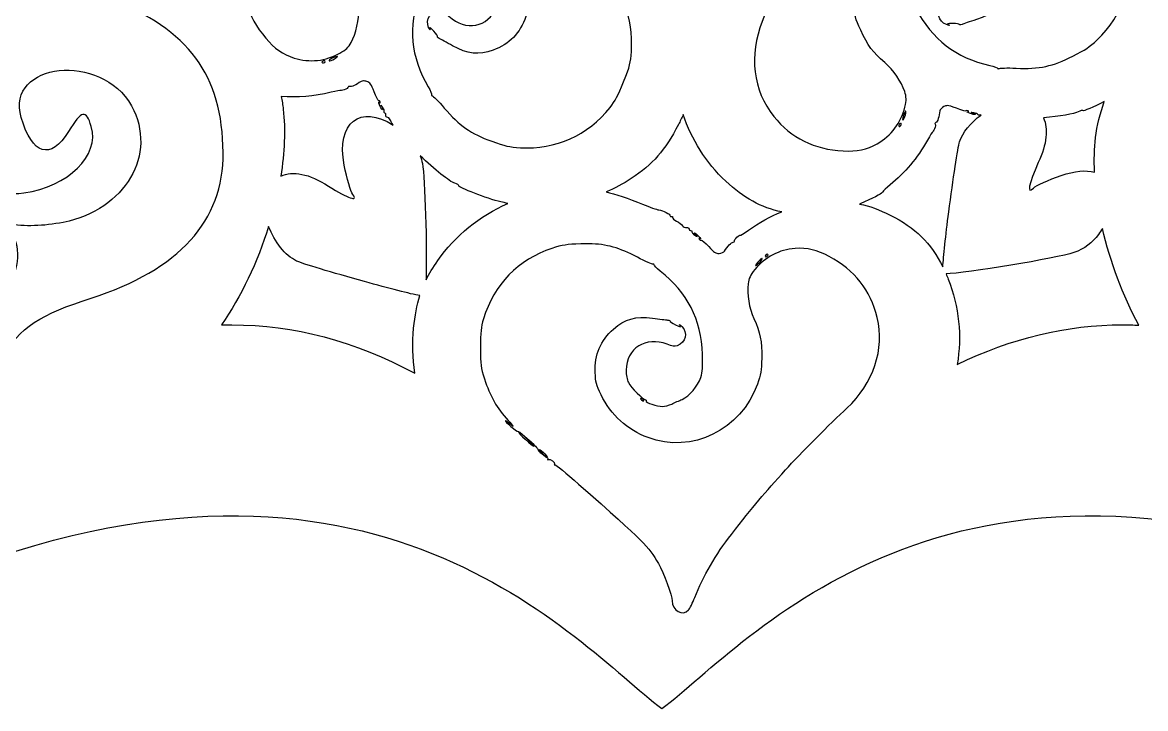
# Model space of a CAD drawing. Header units: centimetres. Extents: x -11.6 to 11.1, y -10.7 to 10.7.
# Drawn here: x -4.19 to 2.74, y -10.73 to -6.49 of the extents above; entities that cross this region are included whole.
import ezdxf

# ---------------------------------------------------------------- set-up
doc = ezdxf.new("R2010")
doc.units = ezdxf.units.CM
doc.header["$MEASUREMENT"] = 0
doc.layers.add('Camada 1', color=7, linetype='Continuous')

msp = doc.modelspace()

# ---------------------------------------------------------------- linework, layer by layer
at = {"layer": 'Camada 1'}
msp.add_open_spline([(-0.24384, -10.72716), (-0.7752, -10.32862), (-2.00401, -8.83415), (-4.72734, -9.9301), (-4.72734, -9.9301), (-6.45515, -10.62545), (-9.1906, -10.5833), (-10.04107, -9.39876), (-10.04107, -9.39876), (-10.97097, -8.10355), (-11.09231, -6.83968), (-10.87133, -5.84517), (-10.87133, -5.84517), (-10.60564, -4.64954), (-9.24401, -1.6938), (-11.60198, 0.00001), (-11.60198, 0.00001), (-9.24401, 1.69377), (-10.60566, 4.64951), (-10.87136, 5.84511), (-10.87136, 5.84511), (-11.09234, 6.83965), (-10.971, 8.10346), (-10.0411, 9.3987), (-10.0411, 9.3987), (-9.19059, 10.58331), (-6.45515, 10.62546), (-4.72734, 9.9301), (-4.72734, 9.9301), (-2.00403, 8.83415), (-0.7752, 10.32862), (-0.24384, 10.72716), (-0.24384, 10.72716), (0.28758, 10.32862), (1.51633, 8.83415), (4.23968, 9.9301), (4.23968, 9.9301), (5.96749, 10.62546), (8.70291, 10.58331), (9.55342, 9.39874), (9.55342, 9.39874), (10.48332, 8.1035), (10.60466, 6.83969), (10.38371, 5.84515), (10.38371, 5.84515), (10.11804, 4.64955), (8.75636, 1.69378), (11.11436, 0.00005), (11.11436, 0.00005), (8.75637, -1.69373), (10.11804, -4.64947), (10.38371, -5.8451), (10.38371, -5.8451), (10.60474, -6.83967), (10.48335, -8.10345), (9.55342, -9.39869), (9.55342, -9.39869), (8.70292, -10.58326), (5.9675, -10.62538), (4.23969, -9.93008), (4.23969, -9.93008), (1.51633, -8.83415), (0.28758, -10.32862), (-0.24384, -10.72716)], degree=3, knots=[0, 0, 0, 0, 0.0588235, 0.0588235, 0.0588235, 0.0588235, 0.1176471, 0.1176471, 0.1176471, 0.1176471, 0.1764706, 0.1764706, 0.1764706, 0.1764706, 0.2352941, 0.2352941, 0.2352941, 0.2352941, 0.2941176, 0.2941176, 0.2941176, 0.2941176, 0.3529412, 0.3529412, 0.3529412, 0.3529412, 0.4117647, 0.4117647, 0.4117647, 0.4117647, 0.4705882, 0.4705882, 0.4705882, 0.4705882, 0.5294118, 0.5294118, 0.5294118, 0.5294118, 0.5882353, 0.5882353, 0.5882353, 0.5882353, 0.6470588, 0.6470588, 0.6470588, 0.6470588, 0.7058824, 0.7058824, 0.7058824, 0.7058824, 0.7647059, 0.7647059, 0.7647059, 0.7647059, 0.8235294, 0.8235294, 0.8235294, 0.8235294, 0.8823529, 0.8823529, 0.8823529, 0.8823529, 1, 1, 1, 1], dxfattribs=at)
at = {"layer": 'Camada 1', "color": 7}
for points, knots in [([(-1.05093, -4.86865), (-1.03101, -4.87026), (-1.01339, -4.88513), (-1.00463, -4.90503), (-1.00463, -4.90503), (-1.00238, -4.9195), (-1.00056, -4.92905), (-0.99802, -4.93316), (-0.99802, -4.93316), (-0.99781, -4.94324), (-0.99958, -4.95409), (-1.00381, -4.96459), (-1.00381, -4.96459), (-1.01617, -4.99523), (-1.02029, -5.14374), (-1.01042, -5.20933), (-1.01042, -5.20933), (-0.99111, -5.33771), (-0.98589, -5.35014), (-0.73343, -5.84764), (-0.73343, -5.84764), (-0.68776, -5.9376), (-0.6462, -6.01166), (-0.64165, -6.01218), (-0.64165, -6.01218), (-0.63713, -6.01274), (-0.63681, -6.01506), (-0.64083, -6.01797), (-0.64083, -6.01797), (-0.65033, -6.02496), (-0.6281, -6.05935), (-0.61519, -6.05766), (-0.61519, -6.05766), (-0.60971, -6.05695), (-0.609, -6.0588), (-0.61352, -6.06097), (-0.61352, -6.06097), (-0.62249, -6.06526), (-0.59852, -6.13119), (-0.58624, -6.13622), (-0.58624, -6.13622), (-0.58209, -6.13791), (-0.58632, -6.12474), (-0.59534, -6.10645), (-0.59534, -6.10645), (-0.59534, -6.10645), (-0.61188, -6.07256), (-0.61188, -6.07256), (-0.61188, -6.07256), (-0.61188, -6.07256), (-0.59204, -6.10399), (-0.59204, -6.10399), (-0.59204, -6.10399), (-0.58124, -6.12119), (-0.5755, -6.13717), (-0.57881, -6.13955), (-0.57881, -6.13955), (-0.58212, -6.14198), (-0.56833, -6.175), (-0.54904, -6.21231), (-0.54904, -6.21231), (-0.54904, -6.21231), (-0.5143, -6.28012), (-0.5143, -6.28012), (-0.5143, -6.28012), (-0.5143, -6.28012), (-0.54325, -6.21397), (-0.54325, -6.21397), (-0.54325, -6.21397), (-0.57468, -6.14285), (-0.56714, -6.14999), (-0.52835, -6.22802), (-0.52835, -6.22802), (-0.51528, -6.25437), (-0.50668, -6.2793), (-0.50933, -6.2826), (-0.50933, -6.2826), (-0.512, -6.28596), (-0.51081, -6.28824), (-0.50684, -6.28757), (-0.50684, -6.28757), (-0.5029, -6.28696), (-0.48856, -6.30768), (-0.47541, -6.33387), (-0.47541, -6.33387), (-0.46226, -6.36006), (-0.45414, -6.38054), (-0.45721, -6.37935), (-0.45721, -6.37935), (-0.46031, -6.37821), (-0.47171, -6.35874), (-0.48285, -6.33636), (-0.48285, -6.33636), (-0.49399, -6.31403), (-0.49028, -6.3312), (-0.47375, -6.37441), (-0.47375, -6.37441), (-0.43808, -6.46757), (-0.42533, -6.55679), (-0.4324, -6.66627), (-0.4324, -6.66627), (-0.43722, -6.74094), (-0.44005, -6.75345), (-0.48037, -6.85397), (-0.48037, -6.85397), (-0.51688, -6.94496), (-0.52987, -6.97049), (-0.56387, -7.01354), (-0.56387, -7.01354), (-0.70013, -7.186), (-0.90031, -7.27492), (-1.11785, -7.26159), (-1.11785, -7.26159), (-1.18646, -7.25741), (-1.21196, -7.25172), (-1.29396, -7.2219), (-1.29396, -7.2219), (-1.4248, -7.17435), (-1.49512, -7.12538), (-1.58749, -7.01685), (-1.58749, -7.01685), (-1.62395, -6.97401), (-1.65792, -6.94001), (-1.66274, -6.94078), (-1.66274, -6.94078), (-1.66756, -6.9416), (-1.6688, -6.93932), (-1.66605, -6.93581), (-1.66605, -6.93581), (-1.6633, -6.9323), (-1.67266, -6.9093), (-1.68671, -6.88538), (-1.68671, -6.88538), (-1.79604, -6.69925), (-1.8127, -6.51785), (-1.73963, -6.31073), (-1.73963, -6.31073), (-1.71293, -6.23509), (-1.70209, -6.21233), (-1.67679, -6.18175), (-1.67679, -6.18175), (-1.64078, -6.13828), (-1.56926, -6.10031), (-1.51968, -6.09825), (-1.51968, -6.09825), (-1.50145, -6.09748), (-1.47081, -6.09597), (-1.45105, -6.09494), (-1.45105, -6.09494), (-1.43129, -6.09396), (-1.40462, -6.09743), (-1.39234, -6.10237), (-1.39234, -6.10237), (-1.36051, -6.11533), (-1.30106, -6.16473), (-1.30966, -6.171), (-1.30966, -6.171), (-1.31363, -6.17394), (-1.31352, -6.17772), (-1.30966, -6.17928), (-1.30966, -6.17928), (-1.29577, -6.18497), (-1.25383, -6.28294), (-1.25095, -6.31655), (-1.25095, -6.31655), (-1.24904, -6.33909), (-1.25423, -6.36529), (-1.26585, -6.39344), (-1.26585, -6.39344), (-1.31734, -6.51856), (-1.45564, -6.54531), (-1.55938, -6.44966), (-1.55938, -6.44966), (-1.58401, -6.42699), (-1.5992, -6.41772), (-1.61396, -6.41741), (-1.61396, -6.41741), (-1.67119, -6.41617), (-1.70717, -6.46805), (-1.68423, -6.5183), (-1.68423, -6.5183), (-1.67698, -6.53423), (-1.67338, -6.53881), (-1.67595, -6.52904), (-1.67595, -6.52904), (-1.68005, -6.51354), (-1.67698, -6.51533), (-1.6528, -6.54227), (-1.6528, -6.54227), (-1.63761, -6.55918), (-1.62724, -6.57442), (-1.62965, -6.57616), (-1.62965, -6.57616), (-1.63206, -6.5779), (-1.6274, -6.58262), (-1.61891, -6.5869), (-1.61891, -6.5869), (-1.61042, -6.59118), (-1.57314, -6.61196), (-1.53623, -6.63238), (-1.53623, -6.63238), (-1.44307, -6.68395), (-1.37481, -6.6912), (-1.2857, -6.65884), (-1.2857, -6.65884), (-1.18616, -6.62272), (-1.11944, -6.55399), (-1.08313, -6.4513), (-1.08313, -6.4513), (-1.06228, -6.39238), (-1.06069, -6.37817), (-1.06577, -6.30909), (-1.06577, -6.30909), (-1.0758, -6.17278), (-1.13676, -6.04792), (-1.23775, -5.95603), (-1.23775, -5.95603), (-1.45079, -5.76225), (-1.79009, -5.78897), (-1.98851, -6.01474), (-1.98851, -6.01474), (-2.03076, -6.06279), (-2.04108, -6.07996), (-2.07201, -6.15447), (-2.07201, -6.15447), (-2.11138, -6.24935), (-2.12146, -6.30531), (-2.11667, -6.40003), (-2.11667, -6.40003), (-2.1132, -6.4684), (-2.13278, -6.55791), (-2.16297, -6.6117), (-2.16297, -6.6117), (-2.18051, -6.64297), (-2.19419, -6.65557), (-2.23324, -6.67785), (-2.23324, -6.67785), (-2.3182, -6.72637), (-2.4212, -6.73759), (-2.51436, -6.70762), (-2.51436, -6.70762), (-2.58561, -6.68473), (-2.63538, -6.6497), (-2.69047, -6.58443), (-2.69047, -6.58443), (-2.8053, -6.44835), (-2.85083, -6.29566), (-2.82689, -6.12554), (-2.82689, -6.12554), (-2.7985, -5.9238), (-2.65573, -5.75404), (-2.44655, -5.67326), (-2.44655, -5.67326), (-2.31987, -5.62436), (-2.06912, -5.51488), (-1.95376, -5.45829), (-1.95376, -5.45829), (-1.77797, -5.37204), (-1.68769, -5.32296), (-1.49487, -5.21024), (-1.49487, -5.21024), (-1.36215, -5.13266), (-1.23563, -5.03355), (-1.14181, -4.93243), (-1.14181, -4.93243), (-1.11779, -4.90653), (-1.08836, -4.88044), (-1.07648, -4.87454), (-1.07648, -4.87454), (-1.07042, -4.87155), (-1.065, -4.8702), (-1.05912, -4.86957), (-1.05912, -4.86957), (-1.05624, -4.86915), (-1.05376, -4.86844), (-1.05093, -4.86865)], [0, 0, 0, 0, 0.0142857, 0.0142857, 0.0142857, 0.0142857, 0.0285714, 0.0285714, 0.0285714, 0.0285714, 0.0428571, 0.0428571, 0.0428571, 0.0428571, 0.0571429, 0.0571429, 0.0571429, 0.0571429, 0.0714286, 0.0714286, 0.0714286, 0.0714286, 0.0857143, 0.0857143, 0.0857143, 0.0857143, 0.1, 0.1, 0.1, 0.1, 0.1142857, 0.1142857, 0.1142857, 0.1142857, 0.1285714, 0.1285714, 0.1285714, 0.1285714, 0.1428571, 0.1428571, 0.1428571, 0.1428571, 0.1571429, 0.1571429, 0.1571429, 0.1571429, 0.1714286, 0.1714286, 0.1714286, 0.1714286, 0.1857143, 0.1857143, 0.1857143, 0.1857143, 0.2, 0.2, 0.2, 0.2, 0.2142857, 0.2142857, 0.2142857, 0.2142857, 0.2285714, 0.2285714, 0.2285714, 0.2285714, 0.2428571, 0.2428571, 0.2428571, 0.2428571, 0.2571429, 0.2571429, 0.2571429, 0.2571429, 0.2714286, 0.2714286, 0.2714286, 0.2714286, 0.2857143, 0.2857143, 0.2857143, 0.2857143, 0.3, 0.3, 0.3, 0.3, 0.3142857, 0.3142857, 0.3142857, 0.3142857, 0.3285714, 0.3285714, 0.3285714, 0.3285714, 0.3428571, 0.3428571, 0.3428571, 0.3428571, 0.3571429, 0.3571429, 0.3571429, 0.3571429, 0.3714286, 0.3714286, 0.3714286, 0.3714286, 0.3857143, 0.3857143, 0.3857143, 0.3857143, 0.4, 0.4, 0.4, 0.4, 0.4142857, 0.4142857, 0.4142857, 0.4142857, 0.4285714, 0.4285714, 0.4285714, 0.4285714, 0.4428571, 0.4428571, 0.4428571, 0.4428571, 0.4571429, 0.4571429, 0.4571429, 0.4571429, 0.4714286, 0.4714286, 0.4714286, 0.4714286, 0.4857143, 0.4857143, 0.4857143, 0.4857143, 0.5, 0.5, 0.5, 0.5, 0.5142857, 0.5142857, 0.5142857, 0.5142857, 0.5285714, 0.5285714, 0.5285714, 0.5285714, 0.5428571, 0.5428571, 0.5428571, 0.5428571, 0.5571429, 0.5571429, 0.5571429, 0.5571429, 0.5714286, 0.5714286, 0.5714286, 0.5714286, 0.5857143, 0.5857143, 0.5857143, 0.5857143, 0.6, 0.6, 0.6, 0.6, 0.6142857, 0.6142857, 0.6142857, 0.6142857, 0.6285714, 0.6285714, 0.6285714, 0.6285714, 0.6428571, 0.6428571, 0.6428571, 0.6428571, 0.6571429, 0.6571429, 0.6571429, 0.6571429, 0.6714286, 0.6714286, 0.6714286, 0.6714286, 0.6857143, 0.6857143, 0.6857143, 0.6857143, 0.7, 0.7, 0.7, 0.7, 0.7142857, 0.7142857, 0.7142857, 0.7142857, 0.7285714, 0.7285714, 0.7285714, 0.7285714, 0.7428571, 0.7428571, 0.7428571, 0.7428571, 0.7571429, 0.7571429, 0.7571429, 0.7571429, 0.7714286, 0.7714286, 0.7714286, 0.7714286, 0.7857143, 0.7857143, 0.7857143, 0.7857143, 0.8, 0.8, 0.8, 0.8, 0.8142857, 0.8142857, 0.8142857, 0.8142857, 0.8285714, 0.8285714, 0.8285714, 0.8285714, 0.8428571, 0.8428571, 0.8428571, 0.8428571, 0.8571429, 0.8571429, 0.8571429, 0.8571429, 0.8714286, 0.8714286, 0.8714286, 0.8714286, 0.8857143, 0.8857143, 0.8857143, 0.8857143, 0.9, 0.9, 0.9, 0.9, 0.9142857, 0.9142857, 0.9142857, 0.9142857, 0.9285714, 0.9285714, 0.9285714, 0.9285714, 0.9428571, 0.9428571, 0.9428571, 0.9428571, 0.9571429, 0.9571429, 0.9571429, 0.9571429, 0.9714286, 0.9714286, 0.9714286, 0.9714286, 1, 1, 1, 1]), ([(0.78134, -4.89924), (0.80502, -4.90091), (0.82976, -4.91572), (0.84254, -4.94306), (0.84254, -4.94306), (0.85648, -4.97304), (0.96316, -5.07752), (1.01783, -5.11504), (1.01783, -5.11504), (1.12483, -5.18851), (1.13671, -5.1924), (1.67267, -5.34737), (1.67267, -5.34737), (1.76956, -5.37544), (1.85187, -5.39661), (1.85539, -5.39367), (1.85539, -5.39367), (1.85886, -5.39073), (1.86174, -5.39206), (1.86118, -5.39698), (1.86118, -5.39698), (1.85972, -5.40865), (1.89989, -5.41584), (1.90748, -5.40526), (1.90748, -5.40526), (1.91068, -5.40081), (1.9123, -5.40129), (1.91079, -5.40608), (1.91079, -5.40608), (1.9078, -5.41558), (1.97233, -5.44307), (1.98437, -5.43751), (1.98437, -5.43751), (1.98842, -5.43566), (1.9758, -5.42933), (1.95624, -5.42346), (1.95624, -5.42346), (1.95624, -5.42346), (1.92068, -5.41272), (1.92068, -5.41272), (1.92068, -5.41272), (1.92068, -5.41272), (1.95706, -5.42015), (1.95706, -5.42015), (1.95706, -5.42015), (1.97696, -5.42399), (1.99225, -5.43018), (1.9918, -5.4342), (1.9918, -5.4342), (1.99127, -5.43827), (2.02411, -5.45095), (2.06456, -5.46233), (2.06456, -5.46233), (2.06456, -5.46233), (2.13814, -5.48299), (2.13814, -5.48299), (2.13814, -5.48299), (2.13814, -5.48299), (2.07033, -5.45902), (2.07033, -5.45902), (2.07033, -5.45902), (1.99688, -5.43343), (2.00749, -5.43328), (2.09099, -5.4582), (2.09099, -5.4582), (2.11914, -5.46661), (2.1433, -5.47635), (2.14391, -5.48053), (2.14391, -5.48053), (2.14452, -5.48476), (2.14666, -5.48553), (2.14888, -5.4822), (2.14888, -5.4822), (2.1511, -5.47889), (2.17616, -5.48302), (2.20428, -5.4913), (2.20428, -5.4913), (2.2324, -5.49958), (2.2527, -5.50805), (2.24976, -5.5095), (2.24976, -5.5095), (2.24682, -5.51101), (2.22492, -5.50588), (2.20097, -5.49876), (2.20097, -5.49876), (2.19496, -5.49701), (2.19142, -5.49617), (2.19023, -5.49627), (2.19023, -5.49627), (2.19277, -5.49865), (2.20888, -5.50691), (2.23571, -5.51778), (2.23571, -5.51778), (2.3281, -5.5553), (2.40189, -5.60655), (2.47714, -5.68645), (2.47714, -5.68645), (2.52842, -5.74093), (2.53537, -5.75207), (2.58133, -5.85017), (2.58133, -5.85017), (2.62292, -5.93894), (2.63176, -5.96545), (2.64004, -6.01966), (2.64004, -6.01966), (2.67306, -6.23696), (2.6031, -6.44445), (2.44491, -6.59431), (2.44491, -6.59431), (2.39498, -6.64159), (2.37297, -6.65643), (2.29526, -6.69602), (2.29526, -6.69602), (2.1712, -6.75923), (2.08701, -6.77701), (1.94469, -6.77045), (1.94469, -6.77045), (1.88847, -6.76786), (1.84071, -6.76884), (1.83804, -6.77294), (1.83804, -6.77294), (1.83531, -6.77701), (1.83209, -6.77651), (1.83143, -6.77212), (1.83143, -6.77212), (1.83072, -6.76773), (1.80807, -6.75916), (1.781, -6.7531), (1.781, -6.7531), (1.57031, -6.70598), (1.42611, -6.59483), (1.32459, -6.40004), (1.32459, -6.40004), (1.2875, -6.32889), (1.27839, -6.30548), (1.27331, -6.26608), (1.27331, -6.26608), (1.26609, -6.21012), (1.28728, -6.13178), (1.31961, -6.0941), (1.31961, -6.0941), (1.33149, -6.08026), (1.35149, -6.05632), (1.36427, -6.04118), (1.36427, -6.04118), (1.377, -6.0261), (1.39687, -6.00956), (1.40893, -6.00398), (1.40893, -6.00398), (1.4401, -5.98956), (1.51767, -5.97932), (1.51643, -5.98993), (1.51643, -5.98993), (1.51582, -5.99485), (1.51839, -5.99747), (1.52222, -5.99572), (1.52222, -5.99572), (1.53582, -5.98942), (1.63541, -6.02615), (1.66195, -6.047), (1.66195, -6.047), (1.6797, -6.06094), (1.69558, -6.08214), (1.70825, -6.10984), (1.70825, -6.10984), (1.76453, -6.23287), (1.68933, -6.3523), (1.54868, -6.36286), (1.54868, -6.36286), (1.51529, -6.3654), (1.49859, -6.37051), (1.48833, -6.38106), (1.48833, -6.38106), (1.44838, -6.42204), (1.46155, -6.48343), (1.51397, -6.50094), (1.51397, -6.50094), (1.53056, -6.50652), (1.53691, -6.5074), (1.52802, -6.50261), (1.52802, -6.50261), (1.51386, -6.49502), (1.51744, -6.49367), (1.55366, -6.49433), (1.55366, -6.49433), (1.57636, -6.49481), (1.59454, -6.49716), (1.59417, -6.50012), (1.59417, -6.50012), (1.5938, -6.50308), (1.60094, -6.50343), (1.60989, -6.50012), (1.60989, -6.50012), (1.61883, -6.49687), (1.65826, -6.48342), (1.69837, -6.47035), (1.69837, -6.47035), (1.7996, -6.43744), (1.85133, -6.39304), (1.88855, -6.30581), (1.88855, -6.30581), (1.93006, -6.20839), (1.92559, -6.11306), (1.87532, -6.01641), (1.87532, -6.01641), (1.84643, -5.96095), (1.83748, -5.94907), (1.78354, -5.9056), (1.78354, -5.9056), (1.67705, -5.81987), (1.54422, -5.77955), (1.40815, -5.79066), (1.40815, -5.79066), (1.12108, -5.81413), (0.90885, -6.08025), (0.93851, -6.37936), (0.93851, -6.37936), (0.94481, -6.44307), (0.9506, -6.4622), (0.98399, -6.53562), (0.98399, -6.53562), (1.02643, -6.62915), (1.06032, -6.67458), (1.13282, -6.73572), (1.13282, -6.73572), (1.18518, -6.77985), (1.23725, -6.8555), (1.25601, -6.91431), (1.25601, -6.91431), (1.26688, -6.94847), (1.26718, -6.96728), (1.25683, -7.01104), (1.25683, -7.01104), (1.23429, -7.10624), (1.17198, -7.1891), (1.08649, -7.23676), (1.08649, -7.23676), (1.02111, -7.27319), (0.96092, -7.28571), (0.87564, -7.28142), (0.87564, -7.28142), (0.69781, -7.27253), (0.55536, -7.20173), (0.44733, -7.06809), (0.44733, -7.06809), (0.31922, -6.90966), (0.2925, -6.6891), (0.37621, -6.48103), (0.37621, -6.48103), (0.4269, -6.35509), (0.51826, -6.09794), (0.55562, -5.97501), (0.55562, -5.97501), (0.61251, -5.78768), (0.63867, -5.6877), (0.68791, -5.46981), (0.68791, -5.46981), (0.72175, -5.3199), (0.73498, -5.16006), (0.72511, -5.02251), (0.72511, -5.02251), (0.72257, -4.98727), (0.72376, -4.94758), (0.7276, -4.93485), (0.7276, -4.93485), (0.73538, -4.90884), (0.75761, -4.89762), (0.78134, -4.89924)], [0, 0, 0, 0, 0.0147059, 0.0147059, 0.0147059, 0.0147059, 0.0294118, 0.0294118, 0.0294118, 0.0294118, 0.0441176, 0.0441176, 0.0441176, 0.0441176, 0.0588235, 0.0588235, 0.0588235, 0.0588235, 0.0735294, 0.0735294, 0.0735294, 0.0735294, 0.0882353, 0.0882353, 0.0882353, 0.0882353, 0.1029412, 0.1029412, 0.1029412, 0.1029412, 0.1176471, 0.1176471, 0.1176471, 0.1176471, 0.1323529, 0.1323529, 0.1323529, 0.1323529, 0.1470588, 0.1470588, 0.1470588, 0.1470588, 0.1617647, 0.1617647, 0.1617647, 0.1617647, 0.1764706, 0.1764706, 0.1764706, 0.1764706, 0.1911765, 0.1911765, 0.1911765, 0.1911765, 0.2058824, 0.2058824, 0.2058824, 0.2058824, 0.2205882, 0.2205882, 0.2205882, 0.2205882, 0.2352941, 0.2352941, 0.2352941, 0.2352941, 0.25, 0.25, 0.25, 0.25, 0.2647059, 0.2647059, 0.2647059, 0.2647059, 0.2794118, 0.2794118, 0.2794118, 0.2794118, 0.2941176, 0.2941176, 0.2941176, 0.2941176, 0.3088235, 0.3088235, 0.3088235, 0.3088235, 0.3235294, 0.3235294, 0.3235294, 0.3235294, 0.3382353, 0.3382353, 0.3382353, 0.3382353, 0.3529412, 0.3529412, 0.3529412, 0.3529412, 0.3676471, 0.3676471, 0.3676471, 0.3676471, 0.3823529, 0.3823529, 0.3823529, 0.3823529, 0.3970588, 0.3970588, 0.3970588, 0.3970588, 0.4117647, 0.4117647, 0.4117647, 0.4117647, 0.4264706, 0.4264706, 0.4264706, 0.4264706, 0.4411765, 0.4411765, 0.4411765, 0.4411765, 0.4558824, 0.4558824, 0.4558824, 0.4558824, 0.4705882, 0.4705882, 0.4705882, 0.4705882, 0.4852941, 0.4852941, 0.4852941, 0.4852941, 0.5, 0.5, 0.5, 0.5, 0.5147059, 0.5147059, 0.5147059, 0.5147059, 0.5294118, 0.5294118, 0.5294118, 0.5294118, 0.5441176, 0.5441176, 0.5441176, 0.5441176, 0.5588235, 0.5588235, 0.5588235, 0.5588235, 0.5735294, 0.5735294, 0.5735294, 0.5735294, 0.5882353, 0.5882353, 0.5882353, 0.5882353, 0.6029412, 0.6029412, 0.6029412, 0.6029412, 0.6176471, 0.6176471, 0.6176471, 0.6176471, 0.6323529, 0.6323529, 0.6323529, 0.6323529, 0.6470588, 0.6470588, 0.6470588, 0.6470588, 0.6617647, 0.6617647, 0.6617647, 0.6617647, 0.6764706, 0.6764706, 0.6764706, 0.6764706, 0.6911765, 0.6911765, 0.6911765, 0.6911765, 0.7058824, 0.7058824, 0.7058824, 0.7058824, 0.7205882, 0.7205882, 0.7205882, 0.7205882, 0.7352941, 0.7352941, 0.7352941, 0.7352941, 0.75, 0.75, 0.75, 0.75, 0.7647059, 0.7647059, 0.7647059, 0.7647059, 0.7794118, 0.7794118, 0.7794118, 0.7794118, 0.7941176, 0.7941176, 0.7941176, 0.7941176, 0.8088235, 0.8088235, 0.8088235, 0.8088235, 0.8235294, 0.8235294, 0.8235294, 0.8235294, 0.8382353, 0.8382353, 0.8382353, 0.8382353, 0.8529412, 0.8529412, 0.8529412, 0.8529412, 0.8676471, 0.8676471, 0.8676471, 0.8676471, 0.8823529, 0.8823529, 0.8823529, 0.8823529, 0.8970588, 0.8970588, 0.8970588, 0.8970588, 0.9117647, 0.9117647, 0.9117647, 0.9117647, 0.9264706, 0.9264706, 0.9264706, 0.9264706, 0.9411765, 0.9411765, 0.9411765, 0.9411765, 0.9558824, 0.9558824, 0.9558824, 0.9558824, 0.9705882, 0.9705882, 0.9705882, 0.9705882, 1, 1, 1, 1]), ([(-4.04154, -6.23456), (-3.94772, -6.23636), (-3.83723, -6.27234), (-3.65292, -6.34288), (-3.65292, -6.34288), (-3.16783, -6.52862), (-2.95736, -6.81437), (-2.95341, -7.29207), (-2.95341, -7.29207), (-2.94994, -7.71286), (-3.22485, -8.01637), (-3.76949, -8.19165), (-3.76949, -8.19165), (-4.0735, -8.28952), (-4.216, -8.37268), (-4.3185, -8.56373), (-4.3185, -8.56373), (-4.38168, -8.58027), (-4.44521, -8.59619), (-4.50868, -8.61003), (-4.50868, -8.61003), (-4.4102, -8.41863), (-4.25838, -8.0928), (-4.23666, -8.01472), (-4.23666, -8.01472), (-4.21785, -7.94707), (-4.21914, -7.88444), (-4.24079, -7.8262), (-4.24079, -7.8262), (-4.25381, -7.79122), (-4.26828, -7.76098), (-4.28378, -7.7336), (-4.28378, -7.7336), (-4.17877, -7.74942), (-4.06394, -7.74715), (-3.94064, -7.72286), (-3.94064, -7.72286), (-3.55826, -7.64761), (-3.35575, -7.30117), (-3.51979, -7.00269), (-3.51979, -7.00269), (-3.70336, -6.66871), (-4.29888, -6.73237), (-4.20027, -7.07545), (-4.20027, -7.07545), (-4.1337, -7.30701), (-4.01842, -7.34085), (-3.90841, -7.16144), (-3.90841, -7.16144), (-3.82718, -7.02904), (-3.79988, -7.02388), (-3.76784, -7.13167), (-3.76784, -7.13167), (-3.71474, -7.31048), (-3.9086, -7.50074), (-4.18456, -7.54095), (-4.18456, -7.54095), (-4.52397, -7.5904), (-4.75611, -7.23435), (-4.66494, -6.80424), (-4.66494, -6.80424), (-4.66317, -6.79588), (-4.66094, -6.78916), (-4.65915, -6.78109), (-4.65915, -6.78109), (-4.63756, -6.74775), (-4.6175, -6.71251), (-4.59962, -6.67608), (-4.59962, -6.67608), (-4.56559, -6.60673), (-4.54308, -6.54141), (-4.53017, -6.47682), (-4.53017, -6.47682), (-4.48302, -6.42298), (-4.4205, -6.3789), (-4.33091, -6.32963), (-4.33091, -6.32963), (-4.21301, -6.26483), (-4.13536, -6.23279), (-4.04154, -6.23456)], [0, 0, 0, 0, 0.047619, 0.047619, 0.047619, 0.047619, 0.0952381, 0.0952381, 0.0952381, 0.0952381, 0.1428571, 0.1428571, 0.1428571, 0.1428571, 0.1904762, 0.1904762, 0.1904762, 0.1904762, 0.2380952, 0.2380952, 0.2380952, 0.2380952, 0.2857143, 0.2857143, 0.2857143, 0.2857143, 0.3333333, 0.3333333, 0.3333333, 0.3333333, 0.3809524, 0.3809524, 0.3809524, 0.3809524, 0.4285714, 0.4285714, 0.4285714, 0.4285714, 0.4761905, 0.4761905, 0.4761905, 0.4761905, 0.5238095, 0.5238095, 0.5238095, 0.5238095, 0.5714286, 0.5714286, 0.5714286, 0.5714286, 0.6190476, 0.6190476, 0.6190476, 0.6190476, 0.6666667, 0.6666667, 0.6666667, 0.6666667, 0.7142857, 0.7142857, 0.7142857, 0.7142857, 0.7619048, 0.7619048, 0.7619048, 0.7619048, 0.8095238, 0.8095238, 0.8095238, 0.8095238, 0.8571429, 0.8571429, 0.8571429, 0.8571429, 0.9047619, 0.9047619, 0.9047619, 0.9047619, 1, 1, 1, 1]), ([(-2.33331, -6.72568), (-2.33058, -6.7252), (-2.32791, -6.72486), (-2.32588, -6.72568), (-2.32588, -6.72568), (-2.32181, -6.72735), (-2.3217, -6.73174), (-2.32588, -6.73478), (-2.32588, -6.73478), (-2.33006, -6.73782), (-2.33668, -6.73891), (-2.34078, -6.73727), (-2.34078, -6.73727), (-2.34488, -6.73563), (-2.34496, -6.73121), (-2.34078, -6.72817), (-2.34078, -6.72817), (-2.33865, -6.72666), (-2.33603, -6.72616), (-2.33331, -6.72568)], [0, 0, 0, 0, 0.1666667, 0.1666667, 0.1666667, 0.1666667, 0.3333333, 0.3333333, 0.3333333, 0.3333333, 0.5, 0.5, 0.5, 0.5, 0.6666667, 0.6666667, 0.6666667, 0.6666667, 1, 1, 1, 1]), ([(-2.24816, -6.6984), (-2.24715, -6.69856), (-2.24705, -6.69933), (-2.24734, -6.70007), (-2.24734, -6.70007), (-2.24853, -6.70301), (-2.2616, -6.71145), (-2.27629, -6.71827), (-2.27629, -6.71827), (-2.29097, -6.72515), (-2.30121, -6.72674), (-2.29944, -6.7224), (-2.29944, -6.7224), (-2.29767, -6.71806), (-2.2846, -6.71047), (-2.27049, -6.70504), (-2.27049, -6.70504), (-2.26343, -6.70234), (-2.25737, -6.70007), (-2.25313, -6.69925), (-2.25313, -6.69925), (-2.251, -6.69883), (-2.24914, -6.6983), (-2.24816, -6.6984)], [0, 0, 0, 0, 0.1428571, 0.1428571, 0.1428571, 0.1428571, 0.2857143, 0.2857143, 0.2857143, 0.2857143, 0.4285714, 0.4285714, 0.4285714, 0.4285714, 0.5714286, 0.5714286, 0.5714286, 0.5714286, 0.7142857, 0.7142857, 0.7142857, 0.7142857, 1, 1, 1, 1]), ([(-2.08693, -6.8489), (-2.0805, -6.8489), (-2.07304, -6.84998), (-2.06627, -6.85221), (-2.06627, -6.85221), (-2.04524, -6.85914), (-2.03899, -6.86885), (-2.02161, -6.91587), (-2.02161, -6.91587), (-2.01042, -6.94619), (-1.99774, -6.97035), (-1.99348, -6.96961), (-1.99348, -6.96961), (-1.98922, -6.96887), (-1.98456, -6.97271), (-1.98356, -6.97871), (-1.98356, -6.97871), (-1.98232, -6.98609), (-1.98478, -6.98652), (-1.99017, -6.97953), (-1.99017, -6.97953), (-1.99456, -6.97389), (-1.99316, -6.9812), (-1.98768, -6.99607), (-1.98768, -6.99607), (-1.9822, -7.01094), (-1.97445, -7.02502), (-1.97032, -7.02666), (-1.97032, -7.02666), (-1.96617, -7.02835), (-1.96672, -7.02161), (-1.97199, -7.01176), (-1.97199, -7.01176), (-1.98085, -6.99522), (-1.9808, -6.99501), (-1.96786, -7.01258), (-1.96786, -7.01258), (-1.96019, -7.02298), (-1.95593, -7.03507), (-1.95876, -7.03904), (-1.95876, -7.03904), (-1.96156, -7.04306), (-1.95995, -7.04716), (-1.95463, -7.04814), (-1.95463, -7.04814), (-1.94931, -7.04912), (-1.94664, -7.05518), (-1.94884, -7.06137), (-1.94884, -7.06137), (-1.9513, -7.0683), (-1.94662, -7.07341), (-1.93725, -7.07542), (-1.93725, -7.07542), (-1.92884, -7.07722), (-1.92045, -7.08637), (-1.91823, -7.09526), (-1.91823, -7.09526), (-1.91667, -7.1015), (-1.91035, -7.11174), (-1.90333, -7.12172), (-1.90333, -7.12172), (-2.10481, -6.99475), (-2.25713, -7.10111), (-2.20511, -7.37059), (-2.20511, -7.37059), (-2.18942, -7.45187), (-2.16632, -7.53265), (-2.15301, -7.55), (-2.15301, -7.55), (-2.1156, -7.59895), (-2.1814, -7.57625), (-2.30351, -7.49872), (-2.30351, -7.49872), (-2.42376, -7.42239), (-2.52142, -7.40225), (-2.59786, -7.43752), (-2.59786, -7.43752), (-2.57421, -7.29179), (-2.56786, -7.15026), (-2.58214, -7.02411), (-2.58214, -7.02411), (-2.58516, -6.99744), (-2.58926, -6.97119), (-2.59455, -6.94473), (-2.59455, -6.94473), (-2.49443, -6.95336), (-2.3941, -6.94499), (-2.28697, -6.91909), (-2.28697, -6.91909), (-2.25398, -6.91113), (-2.22744, -6.90634), (-2.22826, -6.90835), (-2.22826, -6.90835), (-2.22908, -6.91041), (-2.21873, -6.90803), (-2.20511, -6.90338), (-2.20511, -6.90338), (-2.19149, -6.89873), (-2.1804, -6.89118), (-2.18114, -6.88684), (-2.18114, -6.88684), (-2.18188, -6.8825), (-2.17794, -6.88115), (-2.17204, -6.88353), (-2.17204, -6.88353), (-2.1623, -6.8875), (-2.1296, -6.87289), (-2.10177, -6.8521), (-2.10177, -6.8521), (-2.09883, -6.84998), (-2.09333, -6.8489), (-2.08693, -6.8489)], [0, 0, 0, 0, 0.0344828, 0.0344828, 0.0344828, 0.0344828, 0.0689655, 0.0689655, 0.0689655, 0.0689655, 0.1034483, 0.1034483, 0.1034483, 0.1034483, 0.137931, 0.137931, 0.137931, 0.137931, 0.1724138, 0.1724138, 0.1724138, 0.1724138, 0.2068966, 0.2068966, 0.2068966, 0.2068966, 0.2413793, 0.2413793, 0.2413793, 0.2413793, 0.2758621, 0.2758621, 0.2758621, 0.2758621, 0.3103448, 0.3103448, 0.3103448, 0.3103448, 0.3448276, 0.3448276, 0.3448276, 0.3448276, 0.3793103, 0.3793103, 0.3793103, 0.3793103, 0.4137931, 0.4137931, 0.4137931, 0.4137931, 0.4482759, 0.4482759, 0.4482759, 0.4482759, 0.4827586, 0.4827586, 0.4827586, 0.4827586, 0.5172414, 0.5172414, 0.5172414, 0.5172414, 0.5517241, 0.5517241, 0.5517241, 0.5517241, 0.5862069, 0.5862069, 0.5862069, 0.5862069, 0.6206897, 0.6206897, 0.6206897, 0.6206897, 0.6551724, 0.6551724, 0.6551724, 0.6551724, 0.6896552, 0.6896552, 0.6896552, 0.6896552, 0.7241379, 0.7241379, 0.7241379, 0.7241379, 0.7586207, 0.7586207, 0.7586207, 0.7586207, 0.7931034, 0.7931034, 0.7931034, 0.7931034, 0.8275862, 0.8275862, 0.8275862, 0.8275862, 0.862069, 0.862069, 0.862069, 0.862069, 0.8965517, 0.8965517, 0.8965517, 0.8965517, 0.9310345, 0.9310345, 0.9310345, 0.9310345, 1, 1, 1, 1]), ([(1.51887, -7.00185), (1.53096, -7.00137), (1.54618, -7.0063), (1.57509, -7.01839), (1.57509, -7.01839), (1.60486, -7.0309), (1.6306, -7.0377), (1.63298, -7.03411), (1.63298, -7.03411), (1.63536, -7.03054), (1.64198, -7.0308), (1.64703, -7.03411), (1.64703, -7.03411), (1.65325, -7.03824), (1.65169, -7.0399), (1.6429, -7.03908), (1.6429, -7.03908), (1.63576, -7.03842), (1.64234, -7.04286), (1.65695, -7.049), (1.65695, -7.049), (1.67156, -7.05514), (1.68677, -7.05837), (1.69084, -7.05643), (1.69084, -7.05643), (1.69489, -7.05458), (1.68917, -7.05101), (1.67843, -7.04815), (1.67843, -7.04815), (1.66025, -7.04333), (1.66086, -7.04315), (1.68256, -7.04566), (1.68256, -7.04566), (1.69537, -7.04717), (1.70637, -7.05249), (1.70738, -7.05725), (1.70738, -7.05725), (1.70836, -7.06207), (1.71294, -7.06299), (1.7173, -7.05974), (1.7173, -7.05974), (1.72029, -7.05752), (1.72413, -7.05741), (1.72722, -7.05974), (1.72722, -7.05974), (1.66301, -7.10692), (1.61271, -7.16727), (1.59493, -7.22592), (1.59493, -7.22592), (1.58448, -7.26024), (1.55442, -7.45489), (1.52796, -7.65836), (1.52796, -7.65836), (1.50867, -7.80642), (1.49528, -7.93541), (1.49158, -7.99819), (1.49158, -7.99819), (1.41919, -7.85087), (1.32053, -7.75509), (1.16665, -7.6782), (1.16665, -7.6782), (1.09818, -7.64404), (1.04018, -7.62264), (0.97731, -7.60957), (0.97731, -7.60957), (0.98744, -7.60528), (0.99721, -7.60121), (1.0079, -7.59634), (1.0079, -7.59634), (1.08103, -7.56327), (1.12014, -7.54192), (1.12117, -7.53514), (1.12117, -7.53514), (1.12199, -7.5295), (1.14226, -7.5094), (1.16583, -7.49048), (1.16583, -7.49048), (1.25822, -7.41632), (1.33299, -7.32673), (1.39652, -7.21431), (1.39652, -7.21431), (1.41322, -7.18481), (1.427, -7.16274), (1.42795, -7.1647), (1.42795, -7.1647), (1.42888, -7.16671), (1.43443, -7.15716), (1.44036, -7.14404), (1.44036, -7.14404), (1.44626, -7.13092), (1.44817, -7.11835), (1.44449, -7.11591), (1.44449, -7.11591), (1.44081, -7.11347), (1.44282, -7.10951), (1.44862, -7.10681), (1.44862, -7.10681), (1.45812, -7.10242), (1.46955, -7.06858), (1.47344, -7.03405), (1.47344, -7.03405), (1.47423, -7.02672), (1.48574, -7.01447), (1.49826, -7.00759), (1.49826, -7.00759), (1.50548, -7.00365), (1.51159, -7.00214), (1.51887, -7.00185)], [0, 0, 0, 0, 0.0357143, 0.0357143, 0.0357143, 0.0357143, 0.0714286, 0.0714286, 0.0714286, 0.0714286, 0.1071429, 0.1071429, 0.1071429, 0.1071429, 0.1428571, 0.1428571, 0.1428571, 0.1428571, 0.1785714, 0.1785714, 0.1785714, 0.1785714, 0.2142857, 0.2142857, 0.2142857, 0.2142857, 0.25, 0.25, 0.25, 0.25, 0.2857143, 0.2857143, 0.2857143, 0.2857143, 0.3214286, 0.3214286, 0.3214286, 0.3214286, 0.3571429, 0.3571429, 0.3571429, 0.3571429, 0.3928571, 0.3928571, 0.3928571, 0.3928571, 0.4285714, 0.4285714, 0.4285714, 0.4285714, 0.4642857, 0.4642857, 0.4642857, 0.4642857, 0.5, 0.5, 0.5, 0.5, 0.5357143, 0.5357143, 0.5357143, 0.5357143, 0.5714286, 0.5714286, 0.5714286, 0.5714286, 0.6071429, 0.6071429, 0.6071429, 0.6071429, 0.6428571, 0.6428571, 0.6428571, 0.6428571, 0.6785714, 0.6785714, 0.6785714, 0.6785714, 0.7142857, 0.7142857, 0.7142857, 0.7142857, 0.75, 0.75, 0.75, 0.75, 0.7857143, 0.7857143, 0.7857143, 0.7857143, 0.8214286, 0.8214286, 0.8214286, 0.8214286, 0.8571429, 0.8571429, 0.8571429, 0.8571429, 0.8928571, 0.8928571, 0.8928571, 0.8928571, 0.9285714, 0.9285714, 0.9285714, 0.9285714, 1, 1, 1, 1]), ([(2.48872, -6.97704), (2.46253, -7.04969), (2.44398, -7.12407), (2.43498, -7.19945), (2.43498, -7.19945), (2.42696, -7.26657), (2.42516, -7.33788), (2.42837, -7.41194), (2.42837, -7.41194), (2.37535, -7.39871), (2.30544, -7.40456), (2.22165, -7.43345), (2.22165, -7.43345), (2.14341, -7.46044), (2.06663, -7.49557), (2.05131, -7.51118), (2.05131, -7.51118), (2.00816, -7.5551), (2.02149, -7.48591), (2.08108, -7.35407), (2.08108, -7.35407), (2.13389, -7.23712), (2.14439, -7.14505), (2.11251, -7.07626), (2.11251, -7.07626), (2.21406, -7.06819), (2.30454, -7.05366), (2.3283, -7.03988), (2.3283, -7.03988), (2.34164, -7.03218), (2.35394, -7.02887), (2.35558, -7.03245), (2.35558, -7.03245), (2.35855, -7.0389), (2.42274, -7.01064), (2.48872, -6.97704)], [0, 0, 0, 0, 0.1, 0.1, 0.1, 0.1, 0.2, 0.2, 0.2, 0.2, 0.3, 0.3, 0.3, 0.3, 0.4, 0.4, 0.4, 0.4, 0.5, 0.5, 0.5, 0.5, 0.6, 0.6, 0.6, 0.6, 0.7, 0.7, 0.7, 0.7, 0.8, 0.8, 0.8, 0.8, 1, 1, 1, 1]), ([(-0.11165, -7.05641), (-0.06138, -7.21138), (0.02736, -7.35251), (0.15129, -7.469), (0.15129, -7.469), (0.26141, -7.57256), (0.36833, -7.63246), (0.49692, -7.65834), (0.49692, -7.65834), (0.42638, -7.68625), (0.35799, -7.72377), (0.2902, -7.77161), (0.2902, -7.77161), (0.26245, -7.79119), (0.23972, -7.80524), (0.23977, -7.80304), (0.23977, -7.80304), (0.23977, -7.80087), (0.23088, -7.80608), (0.21993, -7.81545), (0.21993, -7.81545), (0.20898, -7.82482), (0.20194, -7.83566), (0.20421, -7.83942), (0.20421, -7.83942), (0.20648, -7.84318), (0.20313, -7.84609), (0.19678, -7.84603), (0.19678, -7.84603), (0.18628, -7.84592), (0.16127, -7.87188), (0.14304, -7.90143), (0.14304, -7.90143), (0.13915, -7.90773), (0.1242, -7.91384), (0.10997, -7.91466), (0.10997, -7.91466), (0.08785, -7.91601), (0.07896, -7.90979), (0.04546, -7.87249), (0.04546, -7.87249), (0.02387, -7.84847), (0.00284, -7.83058), (-0.00084, -7.8328), (-0.00084, -7.8328), (-0.00452, -7.83502), (-0.0101, -7.83224), (-0.01325, -7.82701), (-0.01325, -7.82701), (-0.01711, -7.82061), (-0.01505, -7.82002), (-0.00746, -7.82452), (-0.00746, -7.82452), (-0.0013, -7.8282), (-0.00516, -7.82148), (-0.01574, -7.80962), (-0.01574, -7.80962), (-0.02632, -7.79776), (-0.03855, -7.78816), (-0.04302, -7.78811), (-0.04302, -7.78811), (-0.04749, -7.78811), (-0.04408, -7.79417), (-0.03559, -7.80134), (-0.03559, -7.80134), (-0.02125, -7.81348), (-0.02202, -7.81293), (-0.04056, -7.80134), (-0.04056, -7.80134), (-0.05151, -7.79451), (-0.05908, -7.78541), (-0.05792, -7.78068), (-0.05792, -7.78068), (-0.05676, -7.77595), (-0.06086, -7.77303), (-0.0662, -7.77407), (-0.0662, -7.77407), (-0.07152, -7.77515), (-0.07588, -7.77076), (-0.07612, -7.76415), (-0.07612, -7.76415), (-0.07638, -7.75682), (-0.08239, -7.75267), (-0.09184, -7.75423), (-0.09184, -7.75423), (-0.10033, -7.75569), (-0.11129, -7.75092), (-0.11666, -7.74349), (-0.11666, -7.74349), (-0.12203, -7.73606), (-0.13846, -7.7238), (-0.15304, -7.71621), (-0.15304, -7.71621), (-0.16762, -7.70862), (-0.1791, -7.69793), (-0.17786, -7.69224), (-0.17786, -7.69224), (-0.17662, -7.68655), (-0.1791, -7.68372), (-0.18365, -7.68645), (-0.18365, -7.68645), (-0.1882, -7.68918), (-0.19196, -7.68769), (-0.19193, -7.68314), (-0.19193, -7.68314), (-0.19182, -7.6724), (-0.23643, -7.64919), (-0.26305, -7.64594), (-0.26305, -7.64594), (-0.27443, -7.64459), (-0.31919, -7.62853), (-0.36309, -7.61038), (-0.36309, -7.61038), (-0.44871, -7.57498), (-0.53597, -7.54619), (-0.58799, -7.53513), (-0.58799, -7.53513), (-0.53439, -7.51193), (-0.48282, -7.48459), (-0.43419, -7.45245), (-0.43419, -7.45245), (-0.29785, -7.36244), (-0.22567, -7.28058), (-0.14148, -7.11841), (-0.14148, -7.11841), (-0.13102, -7.09837), (-0.12086, -7.07755), (-0.11165, -7.05641)], [0, 0, 0, 0, 0.030303, 0.030303, 0.030303, 0.030303, 0.0606061, 0.0606061, 0.0606061, 0.0606061, 0.0909091, 0.0909091, 0.0909091, 0.0909091, 0.1212121, 0.1212121, 0.1212121, 0.1212121, 0.1515152, 0.1515152, 0.1515152, 0.1515152, 0.1818182, 0.1818182, 0.1818182, 0.1818182, 0.2121212, 0.2121212, 0.2121212, 0.2121212, 0.2424242, 0.2424242, 0.2424242, 0.2424242, 0.2727273, 0.2727273, 0.2727273, 0.2727273, 0.3030303, 0.3030303, 0.3030303, 0.3030303, 0.3333333, 0.3333333, 0.3333333, 0.3333333, 0.3636364, 0.3636364, 0.3636364, 0.3636364, 0.3939394, 0.3939394, 0.3939394, 0.3939394, 0.4242424, 0.4242424, 0.4242424, 0.4242424, 0.4545455, 0.4545455, 0.4545455, 0.4545455, 0.4848485, 0.4848485, 0.4848485, 0.4848485, 0.5151515, 0.5151515, 0.5151515, 0.5151515, 0.5454545, 0.5454545, 0.5454545, 0.5454545, 0.5757576, 0.5757576, 0.5757576, 0.5757576, 0.6060606, 0.6060606, 0.6060606, 0.6060606, 0.6363636, 0.6363636, 0.6363636, 0.6363636, 0.6666667, 0.6666667, 0.6666667, 0.6666667, 0.6969697, 0.6969697, 0.6969697, 0.6969697, 0.7272727, 0.7272727, 0.7272727, 0.7272727, 0.7575758, 0.7575758, 0.7575758, 0.7575758, 0.7878788, 0.7878788, 0.7878788, 0.7878788, 0.8181818, 0.8181818, 0.8181818, 0.8181818, 0.8484848, 0.8484848, 0.8484848, 0.8484848, 0.8787879, 0.8787879, 0.8787879, 0.8787879, 0.9090909, 0.9090909, 0.9090909, 0.9090909, 0.9393939, 0.9393939, 0.9393939, 0.9393939, 1, 1, 1, 1]), ([(1.26172, -7.03657), (1.26251, -7.03591), (1.26302, -7.03586), (1.26339, -7.03657), (1.26339, -7.03657), (1.26471, -7.03945), (1.26178, -7.05424), (1.25678, -7.06964), (1.25678, -7.06964), (1.25178, -7.08504), (1.24551, -7.09459), (1.24355, -7.0903), (1.24355, -7.0903), (1.24159, -7.08607), (1.24448, -7.07128), (1.25016, -7.05723), (1.25016, -7.05723), (1.25439, -7.04675), (1.25928, -7.03858), (1.26172, -7.03657)], [0, 0, 0, 0, 0.1666667, 0.1666667, 0.1666667, 0.1666667, 0.3333333, 0.3333333, 0.3333333, 0.3333333, 0.5, 0.5, 0.5, 0.5, 0.6666667, 0.6666667, 0.6666667, 0.6666667, 1, 1, 1, 1]), ([(1.23113, -7.11099), (1.23356, -7.1112), (1.23491, -7.11377), (1.23444, -7.1176), (1.23444, -7.1176), (1.23383, -7.12276), (1.23015, -7.12813), (1.22616, -7.13001), (1.22616, -7.13001), (1.22216, -7.13186), (1.21894, -7.1294), (1.21955, -7.12422), (1.21955, -7.12422), (1.22016, -7.11911), (1.22378, -7.11369), (1.22783, -7.11181), (1.22783, -7.11181), (1.2288, -7.11134), (1.23031, -7.11094), (1.23113, -7.11099)], [0, 0, 0, 0, 0.1666667, 0.1666667, 0.1666667, 0.1666667, 0.3333333, 0.3333333, 0.3333333, 0.3333333, 0.5, 0.5, 0.5, 0.5, 0.6666667, 0.6666667, 0.6666667, 0.6666667, 1, 1, 1, 1]), ([(-1.73635, -7.31107), (-1.64811, -7.3964), (-1.55403, -7.47204), (-1.52302, -7.48141), (-1.52302, -7.48141), (-1.50828, -7.48591), (-1.49672, -7.49263), (-1.4982, -7.49631), (-1.4982, -7.49631), (-1.50267, -7.50726), (-1.32148, -7.57709), (-1.23856, -7.59635), (-1.23856, -7.59635), (-1.22427, -7.59966), (-1.20998, -7.60275), (-1.19557, -7.60545), (-1.19557, -7.60545), (-1.3681, -7.68207), (-1.5205, -7.80534), (-1.62801, -7.95933), (-1.62801, -7.95933), (-1.65714, -8.00108), (-1.68069, -8.03931), (-1.69995, -8.07839), (-1.69995, -8.07839), (-1.69471, -7.88098), (-1.70569, -7.4481), (-1.7231, -7.35989), (-1.7231, -7.35989), (-1.72651, -7.34266), (-1.73096, -7.32663), (-1.73635, -7.31107)], [0, 0, 0, 0, 0.1111111, 0.1111111, 0.1111111, 0.1111111, 0.2222222, 0.2222222, 0.2222222, 0.2222222, 0.3333333, 0.3333333, 0.3333333, 0.3333333, 0.4444444, 0.4444444, 0.4444444, 0.4444444, 0.5555556, 0.5555556, 0.5555556, 0.5555556, 0.6666667, 0.6666667, 0.6666667, 0.6666667, 0.7777778, 0.7777778, 0.7777778, 0.7777778, 1, 1, 1, 1]), ([(-2.67232, -7.74763), (-2.6362, -7.8437), (-2.57024, -7.92882), (-2.49952, -7.96178), (-2.49952, -7.96178), (-2.467, -7.97691), (-2.27804, -8.03422), (-2.08031, -8.08912), (-2.08031, -8.08912), (-1.92929, -8.13103), (-1.79646, -8.16492), (-1.73884, -8.17593), (-1.73884, -8.17593), (-1.75699, -8.23438), (-1.76884, -8.29841), (-1.77689, -8.37767), (-1.77689, -8.37767), (-1.78594, -8.46697), (-1.7834, -8.56137), (-1.76946, -8.65548), (-1.76946, -8.65548), (-2.13956, -8.45596), (-2.51574, -8.35616), (-2.89891, -8.35616), (-2.89891, -8.35616), (-2.92034, -8.35616), (-2.94254, -8.35669), (-2.96424, -8.35698), (-2.96424, -8.35698), (-2.84194, -8.18235), (-2.74103, -7.96779), (-2.67232, -7.74763)], [0, 0, 0, 0, 0.1111111, 0.1111111, 0.1111111, 0.1111111, 0.2222222, 0.2222222, 0.2222222, 0.2222222, 0.3333333, 0.3333333, 0.3333333, 0.3333333, 0.4444444, 0.4444444, 0.4444444, 0.4444444, 0.5555556, 0.5555556, 0.5555556, 0.5555556, 0.6666667, 0.6666667, 0.6666667, 0.6666667, 0.7777778, 0.7777778, 0.7777778, 0.7777778, 1, 1, 1, 1]), ([(2.47716, -7.76004), (2.52428, -7.96602), (2.60252, -8.17432), (2.70206, -8.35784), (2.70206, -8.35784), (2.66888, -8.35707), (2.63536, -8.35617), (2.60284, -8.35617), (2.60284, -8.35617), (2.25505, -8.35617), (1.91418, -8.4383), (1.58007, -8.60091), (1.58007, -8.60091), (1.61039, -8.42618), (1.59227, -8.24542), (1.52467, -8.07338), (1.52467, -8.07338), (1.52028, -8.06227), (1.51599, -8.05174), (1.51144, -8.04113), (1.51144, -8.04113), (1.62368, -8.03875), (2.20034, -7.94461), (2.30024, -7.90966), (2.30024, -7.90966), (2.36654, -7.88651), (2.41692, -7.84904), (2.45238, -7.79803), (2.45238, -7.79803), (2.46145, -7.78494), (2.46946, -7.7728), (2.47716, -7.76004)], [0, 0, 0, 0, 0.1111111, 0.1111111, 0.1111111, 0.1111111, 0.2222222, 0.2222222, 0.2222222, 0.2222222, 0.3333333, 0.3333333, 0.3333333, 0.3333333, 0.4444444, 0.4444444, 0.4444444, 0.4444444, 0.5555556, 0.5555556, 0.5555556, 0.5555556, 0.6666667, 0.6666667, 0.6666667, 0.6666667, 0.7777778, 0.7777778, 0.7777778, 0.7777778, 1, 1, 1, 1]), ([(-0.69456, -7.85514), (-0.58357, -7.8571), (-0.50538, -7.8802), (-0.39524, -7.93864), (-0.39524, -7.93864), (-0.34552, -7.96505), (-0.30187, -7.98417), (-0.29766, -7.98163), (-0.29766, -7.98163), (-0.29345, -7.97909), (-0.29062, -7.9807), (-0.29187, -7.98494), (-0.29187, -7.98494), (-0.29311, -7.98923), (-0.27655, -8.00674), (-0.25467, -8.02381), (-0.25467, -8.02381), (-0.08436, -8.15653), (-0.00189, -8.31946), (0.00661, -8.53893), (0.00661, -8.53893), (0.00971, -8.61913), (0.00809, -8.64341), (-0.00413, -8.68114), (-0.00413, -8.68114), (-0.02154, -8.73488), (-0.07374, -8.79652), (-0.11907, -8.81674), (-0.11907, -8.81674), (-0.13574, -8.82417), (-0.16474, -8.83746), (-0.18273, -8.84569), (-0.18273, -8.84569), (-0.20072, -8.85392), (-0.22572, -8.86067), (-0.23895, -8.86059), (-0.23895, -8.86059), (-0.27332, -8.86027), (-0.34716, -8.83575), (-0.34148, -8.8267), (-0.34148, -8.8267), (-0.33883, -8.82252), (-0.34061, -8.81932), (-0.34479, -8.81927), (-0.34479, -8.81927), (-0.35979, -8.81916), (-0.43472, -8.74363), (-0.4498, -8.71344), (-0.4498, -8.71344), (-0.45988, -8.69323), (-0.46507, -8.66703), (-0.4647, -8.63655), (-0.4647, -8.63655), (-0.46301, -8.50127), (-0.34339, -8.42554), (-0.21168, -8.47613), (-0.21168, -8.47613), (-0.18043, -8.48817), (-0.1635, -8.49039), (-0.14966, -8.48523), (-0.14966, -8.48523), (-0.09603, -8.46528), (-0.08169, -8.4044), (-0.12153, -8.36617), (-0.12153, -8.36617), (-0.13418, -8.35408), (-0.1391, -8.35061), (-0.13312, -8.35874), (-0.13312, -8.35874), (-0.12357, -8.37165), (-0.12714, -8.37155), (-0.15958, -8.35543), (-0.15958, -8.35543), (-0.17993, -8.34535), (-0.19506, -8.33482), (-0.19347, -8.33228), (-0.19347, -8.33228), (-0.19188, -8.32974), (-0.19887, -8.32736), (-0.20837, -8.32649), (-0.20837, -8.32649), (-0.21784, -8.32567), (-0.25914, -8.3203), (-0.30097, -8.3149), (-0.30097, -8.3149), (-0.40657, -8.30135), (-0.47234, -8.31982), (-0.54322, -8.38271), (-0.54322, -8.38271), (-0.62241, -8.45298), (-0.65982, -8.54093), (-0.65567, -8.64978), (-0.65567, -8.64978), (-0.65329, -8.71225), (-0.64951, -8.72638), (-0.61929, -8.78869), (-0.61929, -8.78869), (-0.55968, -8.91172), (-0.45684, -9.00517), (-0.32907, -9.05327), (-0.32907, -9.05327), (-0.05954, -9.15482), (0.24531, -9.00562), (0.34646, -8.72254), (0.34646, -8.72254), (0.36797, -8.66229), (0.37165, -8.64197), (0.37292, -8.5613), (0.37292, -8.5613), (0.37451, -8.45862), (0.36353, -8.40281), (0.32413, -8.31656), (0.32413, -8.31656), (0.29566, -8.25428), (0.28037, -8.16442), (0.28857, -8.10323), (0.28857, -8.10323), (0.29333, -8.06772), (0.30183, -8.04989), (0.32992, -8.01475), (0.32992, -8.01475), (0.39099, -7.93836), (0.48195, -7.89069), (0.57963, -7.8841), (0.57963, -7.8841), (0.6543, -7.87913), (0.71436, -7.89341), (0.78966, -7.93371), (0.78966, -7.93371), (0.94658, -8.01785), (1.04514, -8.14294), (1.08568, -8.30992), (1.08568, -8.30992), (1.1337, -8.50793), (1.06343, -8.71828), (0.8988, -8.87052), (0.8988, -8.87052), (0.79908, -8.9627), (0.60644, -9.15656), (0.5201, -9.25168), (0.5201, -9.25168), (0.38852, -9.39667), (0.32288, -9.47517), (0.18524, -9.65104), (0.18524, -9.65104), (0.09049, -9.77211), (0.0094, -9.91189), (-0.0405, -10.04048), (-0.0405, -10.04048), (-0.05328, -10.07345), (-0.0705, -10.10837), (-0.07937, -10.11821), (-0.07937, -10.11821), (-0.11564, -10.15845), (-0.18055, -10.12152), (-0.18026, -10.06117), (-0.18026, -10.06117), (-0.1801, -10.02815), (-0.23207, -9.88864), (-0.26543, -9.8313), (-0.26543, -9.8313), (-0.33073, -9.71912), (-0.34002, -9.70946), (-0.75822, -9.34015), (-0.75822, -9.34015), (-0.83384, -9.2734), (-0.89932, -9.21995), (-0.90374, -9.22109), (-0.90374, -9.22109), (-0.90816, -9.22228), (-0.90969, -9.22032), (-0.90705, -9.21612), (-0.90705, -9.21612), (-0.90078, -9.2062), (-0.93372, -9.1817), (-0.9451, -9.18799), (-0.9451, -9.18799), (-0.94992, -9.19069), (-0.95182, -9.19005), (-0.94841, -9.18632), (-0.94841, -9.18632), (-0.94166, -9.17904), (-0.98807, -9.12607), (-1.00133, -9.12597), (-1.00133, -9.12597), (-1.0058, -9.12597), (-0.99662, -9.13714), (-0.98149, -9.15079), (-0.98149, -9.15079), (-0.98149, -9.15079), (-0.95421, -9.17561), (-0.95421, -9.17561), (-0.95421, -9.17561), (-0.95421, -9.17561), (-0.98398, -9.1541), (-0.98398, -9.1541), (-0.98398, -9.1541), (-1.00036, -9.14217), (-1.01179, -9.12944), (-1.00962, -9.12597), (-1.00962, -9.12597), (-1.00745, -9.1225), (-1.03166, -9.09734), (-1.06336, -9.06975), (-1.06336, -9.06975), (-1.06336, -9.06975), (-1.12125, -9.01932), (-1.12125, -9.01932), (-1.12125, -9.01932), (-1.12125, -9.01932), (-1.06915, -9.06975), (-1.06915, -9.06975), (-1.06915, -9.06975), (-1.01369, -9.12428), (-1.02417, -9.12055), (-1.08899, -9.06232), (-1.08899, -9.06232), (-1.11084, -9.04269), (-1.12825, -9.0234), (-1.12704, -9.01933), (-1.12704, -9.01933), (-1.12583, -9.01526), (-1.12773, -9.01314), (-1.13117, -9.0152), (-1.13117, -9.0152), (-1.13461, -9.01726), (-1.1548, -9.00327), (-1.17665, -8.98377), (-1.17665, -8.98377), (-1.1985, -8.96427), (-1.21385, -8.94826), (-1.21054, -8.94821), (-1.21054, -8.94821), (-1.20723, -8.94816), (-1.18945, -8.96133), (-1.17085, -8.97798), (-1.17085, -8.97798), (-1.15225, -8.99468), (-1.16267, -8.98063), (-1.194, -8.94655), (-1.194, -8.94655), (-1.26152, -8.87313), (-1.30568, -8.79468), (-1.33952, -8.69022), (-1.33952, -8.69022), (-1.36259, -8.61907), (-1.36473, -8.60587), (-1.36434, -8.49758), (-1.36434, -8.49758), (-1.36397, -8.39955), (-1.36106, -8.37153), (-1.34532, -8.31899), (-1.34532, -8.31899), (-1.28227, -8.10846), (-1.1299, -7.95193), (-0.92281, -7.88407), (-0.92281, -7.88407), (-0.85748, -7.86267), (-0.83142, -7.85854), (-0.74422, -7.85594), (-0.74422, -7.85594), (-0.72678, -7.85543), (-0.71041, -7.85487), (-0.69456, -7.85514)], [0, 0, 0, 0, 0.0149254, 0.0149254, 0.0149254, 0.0149254, 0.0298507, 0.0298507, 0.0298507, 0.0298507, 0.0447761, 0.0447761, 0.0447761, 0.0447761, 0.0597015, 0.0597015, 0.0597015, 0.0597015, 0.0746269, 0.0746269, 0.0746269, 0.0746269, 0.0895522, 0.0895522, 0.0895522, 0.0895522, 0.1044776, 0.1044776, 0.1044776, 0.1044776, 0.119403, 0.119403, 0.119403, 0.119403, 0.1343284, 0.1343284, 0.1343284, 0.1343284, 0.1492537, 0.1492537, 0.1492537, 0.1492537, 0.1641791, 0.1641791, 0.1641791, 0.1641791, 0.1791045, 0.1791045, 0.1791045, 0.1791045, 0.1940299, 0.1940299, 0.1940299, 0.1940299, 0.2089552, 0.2089552, 0.2089552, 0.2089552, 0.2238806, 0.2238806, 0.2238806, 0.2238806, 0.238806, 0.238806, 0.238806, 0.238806, 0.2537313, 0.2537313, 0.2537313, 0.2537313, 0.2686567, 0.2686567, 0.2686567, 0.2686567, 0.2835821, 0.2835821, 0.2835821, 0.2835821, 0.2985075, 0.2985075, 0.2985075, 0.2985075, 0.3134328, 0.3134328, 0.3134328, 0.3134328, 0.3283582, 0.3283582, 0.3283582, 0.3283582, 0.3432836, 0.3432836, 0.3432836, 0.3432836, 0.358209, 0.358209, 0.358209, 0.358209, 0.3731343, 0.3731343, 0.3731343, 0.3731343, 0.3880597, 0.3880597, 0.3880597, 0.3880597, 0.4029851, 0.4029851, 0.4029851, 0.4029851, 0.4179104, 0.4179104, 0.4179104, 0.4179104, 0.4328358, 0.4328358, 0.4328358, 0.4328358, 0.4477612, 0.4477612, 0.4477612, 0.4477612, 0.4626866, 0.4626866, 0.4626866, 0.4626866, 0.4776119, 0.4776119, 0.4776119, 0.4776119, 0.4925373, 0.4925373, 0.4925373, 0.4925373, 0.5074627, 0.5074627, 0.5074627, 0.5074627, 0.5223881, 0.5223881, 0.5223881, 0.5223881, 0.5373134, 0.5373134, 0.5373134, 0.5373134, 0.5522388, 0.5522388, 0.5522388, 0.5522388, 0.5671642, 0.5671642, 0.5671642, 0.5671642, 0.5820896, 0.5820896, 0.5820896, 0.5820896, 0.5970149, 0.5970149, 0.5970149, 0.5970149, 0.6119403, 0.6119403, 0.6119403, 0.6119403, 0.6268657, 0.6268657, 0.6268657, 0.6268657, 0.641791, 0.641791, 0.641791, 0.641791, 0.6567164, 0.6567164, 0.6567164, 0.6567164, 0.6716418, 0.6716418, 0.6716418, 0.6716418, 0.6865672, 0.6865672, 0.6865672, 0.6865672, 0.7014925, 0.7014925, 0.7014925, 0.7014925, 0.7164179, 0.7164179, 0.7164179, 0.7164179, 0.7313433, 0.7313433, 0.7313433, 0.7313433, 0.7462687, 0.7462687, 0.7462687, 0.7462687, 0.761194, 0.761194, 0.761194, 0.761194, 0.7761194, 0.7761194, 0.7761194, 0.7761194, 0.7910448, 0.7910448, 0.7910448, 0.7910448, 0.8059701, 0.8059701, 0.8059701, 0.8059701, 0.8208955, 0.8208955, 0.8208955, 0.8208955, 0.8358209, 0.8358209, 0.8358209, 0.8358209, 0.8507463, 0.8507463, 0.8507463, 0.8507463, 0.8656716, 0.8656716, 0.8656716, 0.8656716, 0.880597, 0.880597, 0.880597, 0.880597, 0.8955224, 0.8955224, 0.8955224, 0.8955224, 0.9104478, 0.9104478, 0.9104478, 0.9104478, 0.9253731, 0.9253731, 0.9253731, 0.9253731, 0.9402985, 0.9402985, 0.9402985, 0.9402985, 0.9552239, 0.9552239, 0.9552239, 0.9552239, 0.9701493, 0.9701493, 0.9701493, 0.9701493, 1, 1, 1, 1]), ([(0.37372, -7.94692), (0.37473, -7.94687), (0.37539, -7.94745), (0.37539, -7.94859), (0.37539, -7.94859), (0.37534, -7.9533), (0.36584, -7.96566), (0.35473, -7.97587), (0.35473, -7.97587), (0.34362, -7.98616), (0.33483, -7.99225), (0.33489, -7.9891), (0.33489, -7.9891), (0.33489, -7.98595), (0.34359, -7.9736), (0.35473, -7.96182), (0.35473, -7.96182), (0.36301, -7.95295), (0.37065, -7.9471), (0.37372, -7.94692)], [0, 0, 0, 0, 0.1666667, 0.1666667, 0.1666667, 0.1666667, 0.3333333, 0.3333333, 0.3333333, 0.3333333, 0.5, 0.5, 0.5, 0.5, 0.6666667, 0.6666667, 0.6666667, 0.6666667, 1, 1, 1, 1]), ([(0.40844, -7.92046), (0.41283, -7.92051), (0.41365, -7.92432), (0.41093, -7.92874), (0.41093, -7.92874), (0.40815, -7.93313), (0.40291, -7.93623), (0.39852, -7.93617), (0.39852, -7.93617), (0.3941, -7.93617), (0.39243, -7.93231), (0.39521, -7.92789), (0.39521, -7.92789), (0.39796, -7.9235), (0.40402, -7.92046), (0.40844, -7.92046)], [0, 0, 0, 0, 0.2, 0.2, 0.2, 0.2, 0.4, 0.4, 0.4, 0.4, 0.6, 0.6, 0.6, 0.6, 1, 1, 1, 1]), ([(-0.37539, -8.81094), (-0.37481, -8.81052), (-0.37351, -8.81094), (-0.37208, -8.81094), (-0.37208, -8.81094), (-0.36684, -8.81094), (-0.3607, -8.81478), (-0.35803, -8.81922), (-0.35803, -8.81922), (-0.35197, -8.82925), (-0.3543, -8.8293), (-0.36962, -8.81922), (-0.36962, -8.81922), (-0.37499, -8.81568), (-0.37719, -8.81219), (-0.37539, -8.81094)], [0, 0, 0, 0, 0.2, 0.2, 0.2, 0.2, 0.4, 0.4, 0.4, 0.4, 0.6, 0.6, 0.6, 0.6, 1, 1, 1, 1])]:
    msp.add_open_spline(points, degree=3, knots=knots, dxfattribs=at)

doc.saveas('drawing.dxf')
